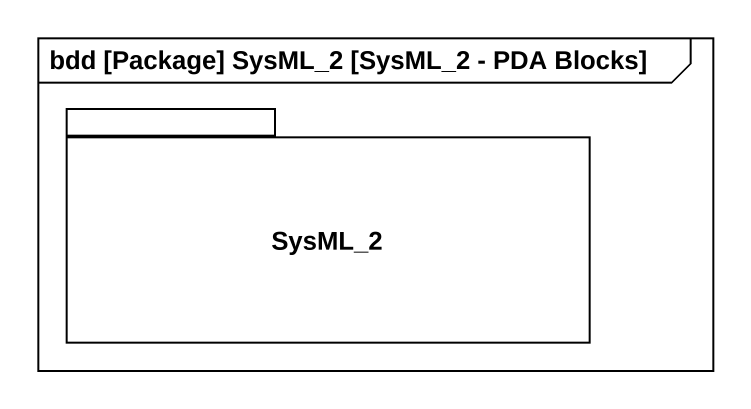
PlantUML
@startuml
mainframe bdd [Package] SysML_2 [SysML_2 - PDA Blocks]
package SysML_2 {
}
@enduml
